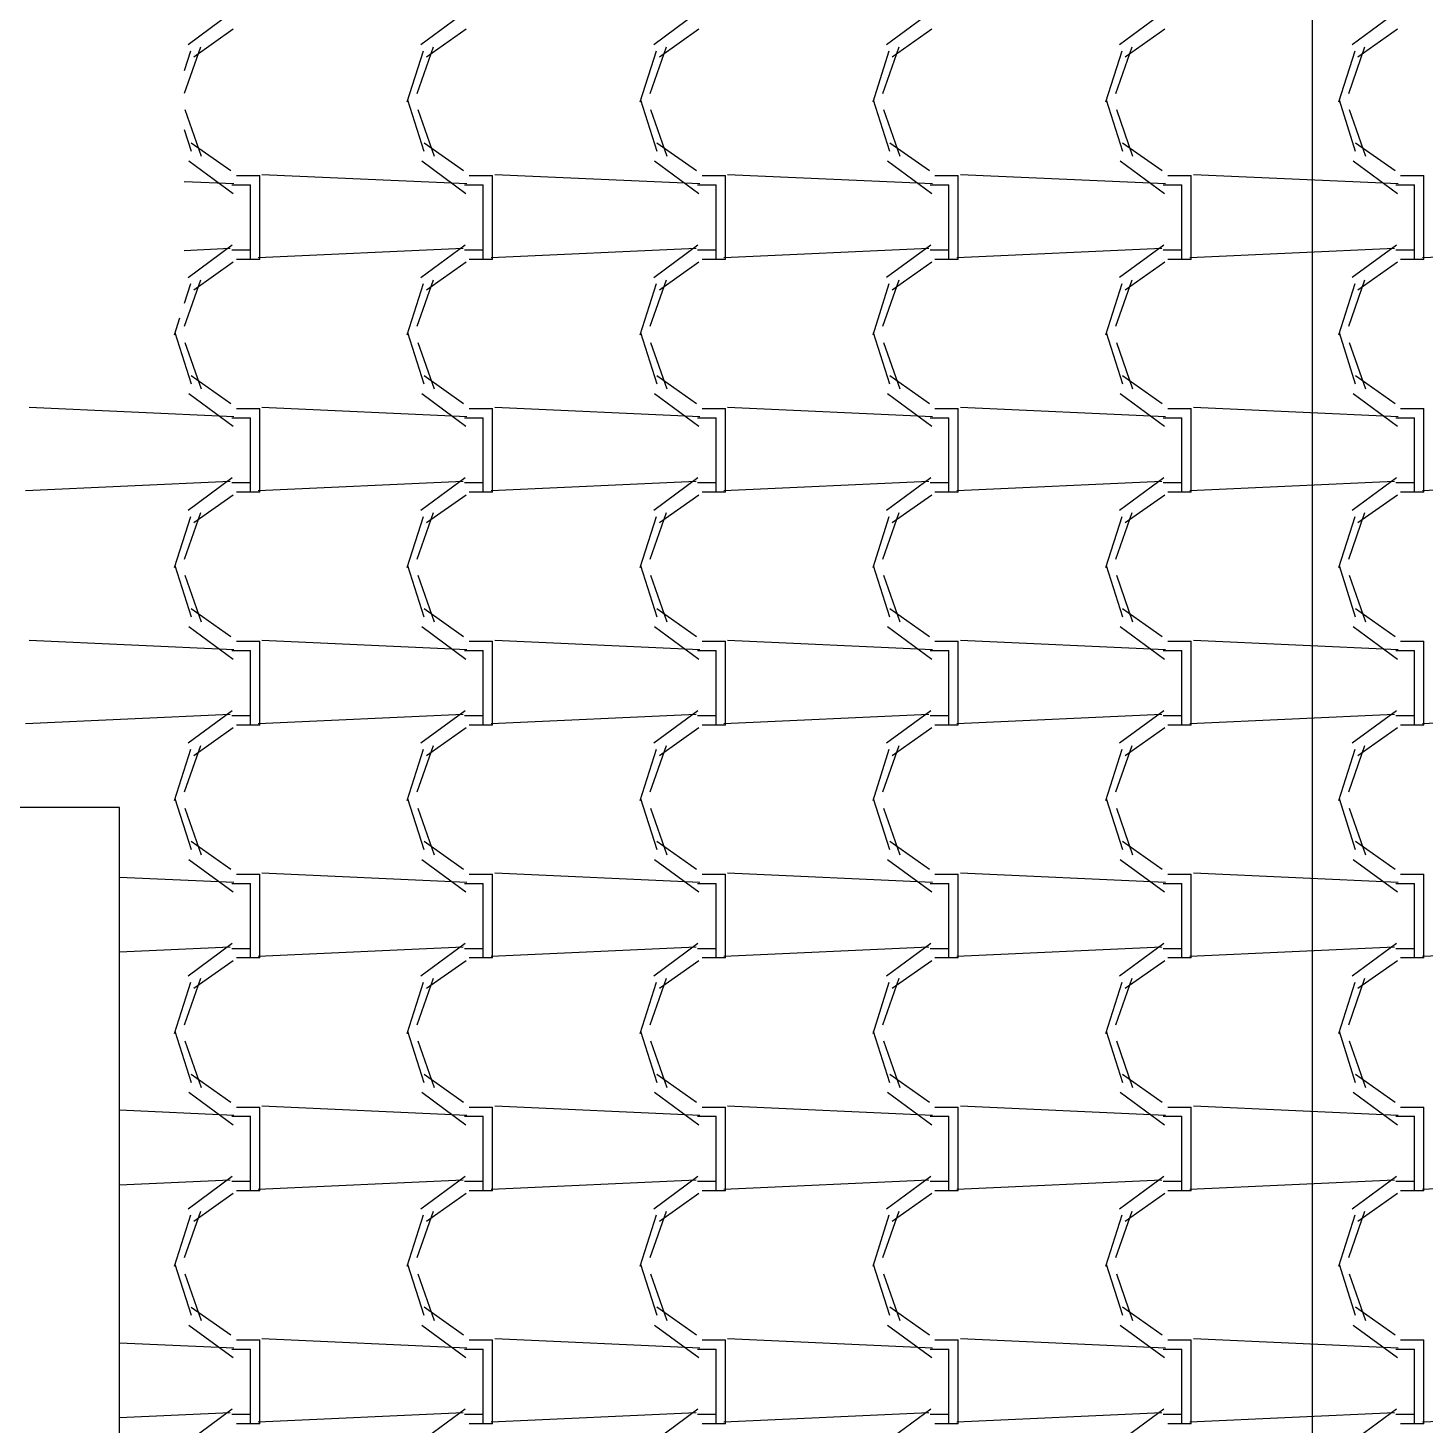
# Model space of a CAD drawing. Header units: millimetres. Extents: x -336 to -33, y -135 to 770.
# Drawn here: x -307.876 to -306.076, y 725.607 to 727.407 of the extents above; entities that cross this region are included whole.
import ezdxf

# ---------------------------------------------------------------- set-up
doc = ezdxf.new("R2010")
doc.units = ezdxf.units.MM
doc.header["$LTSCALE"] = 50
doc.header["$MEASUREMENT"] = 0
doc.layers.add('-HIDRO', color=8, linetype='CONTINUOUS')
doc.layers.add('AF', color=5, linetype='CONTINUOUS')

msp = doc.modelspace()

# ---------------------------------------------------------------- linework, layer by layer
at = {"layer": '-HIDRO', "linetype": 'Continuous'}
for p, q in [((-307.6127, 727.4274), (-307.6697, 727.3854)), ((-307.3127, 727.4274), (-307.3697, 727.3854)), ((-307.0127, 727.4274), (-307.0697, 727.3854)), ((-306.7127, 727.4274), (-306.7697, 727.3854)), ((-306.4127, 727.4275), (-306.4697, 727.3855)), ((-306.1127, 727.4275), (-306.1697, 727.3855)), ((-307.6114, 727.4054), (-307.6624, 727.3694)), ((-307.3114, 727.4054), (-307.3624, 727.3694)), ((-307.0114, 727.4054), (-307.0624, 727.3694)), ((-306.7114, 727.4054), (-306.7624, 727.3694)), ((-306.4114, 727.4054), (-306.4624, 727.3694)), ((-306.1114, 727.4054), (-306.1624, 727.3694)), ((-307.6538, 727.3824), (-307.6746, 727.3228)), ((-307.3538, 727.3824), (-307.3748, 727.3224)), ((-307.0538, 727.3824), (-307.0748, 727.3224)), ((-306.7538, 727.3824), (-306.7748, 727.3224)), ((-306.4538, 727.3824), (-306.4748, 727.3224)), ((-306.1538, 727.3824), (-306.1748, 727.3224)), ((-307.6666, 727.3774), (-307.6746, 727.352)), ((-307.3666, 727.3774), (-307.3876, 727.3114)), ((-307.0666, 727.3774), (-307.0876, 727.3114)), ((-306.7666, 727.3774), (-306.7876, 727.3114)), ((-306.4666, 727.3774), (-306.4876, 727.3114)), ((-306.1666, 727.3774), (-306.1876, 727.3114)), ((-307.3868, 727.3146), (-307.3658, 727.2486)), ((-307.0868, 727.3146), (-307.0658, 727.2486)), ((-306.7868, 727.3146), (-306.7658, 727.2486)), ((-306.4868, 727.3146), (-306.4658, 727.2486)), ((-306.1868, 727.3146), (-306.1658, 727.2486)), ((-307.6737, 727.302), (-307.6527, 727.242)), ((-307.3737, 727.302), (-307.3527, 727.242)), ((-307.0737, 727.302), (-307.0527, 727.242)), ((-306.7737, 727.302), (-306.7527, 727.242)), ((-306.4737, 727.302), (-306.4527, 727.242)), ((-306.1737, 727.302), (-306.1527, 727.242)), ((-307.6746, 727.2763), (-307.6658, 727.2486)), ((-307.6656, 727.2593), (-307.6146, 727.2233)), ((-307.3656, 727.2593), (-307.3146, 727.2233)), ((-307.0656, 727.2593), (-307.0146, 727.2233)), ((-306.7656, 727.2593), (-306.7146, 727.2233)), ((-306.4656, 727.2593), (-306.4146, 727.2233)), ((-306.1656, 727.2593), (-306.1146, 727.2233)), ((-307.6686, 727.236), (-307.6116, 727.194)), ((-307.3686, 727.236), (-307.3116, 727.194)), ((-307.0686, 727.236), (-307.0116, 727.194)), ((-306.7686, 727.236), (-306.7116, 727.194)), ((-306.4686, 727.236), (-306.4116, 727.194)), ((-306.1686, 727.236), (-306.1116, 727.194)), ((-307.6105, 727.2061), (-307.6746, 727.209)), ((-307.6134, 727.2049), (-307.5894, 727.2049)), ((-307.6074, 727.2169), (-307.5774, 727.2169)), ((-307.5894, 727.1209), (-307.5894, 727.2049)), ((-307.5774, 727.1209), (-307.5774, 727.2169)), ((-307.3105, 727.2061), (-307.5745, 727.2181)), ((-307.3134, 727.2049), (-307.2894, 727.2049)), ((-307.3074, 727.2169), (-307.2774, 727.2169)), ((-307.2894, 727.1209), (-307.2894, 727.2049)), ((-307.2774, 727.1209), (-307.2774, 727.2169)), ((-307.0105, 727.2061), (-307.2745, 727.2181)), ((-307.0134, 727.2049), (-306.9894, 727.2049)), ((-307.0074, 727.2169), (-306.9774, 727.2169)), ((-306.9894, 727.1209), (-306.9894, 727.2049)), ((-306.9774, 727.1209), (-306.9774, 727.2169)), ((-306.7105, 727.2061), (-306.9745, 727.2181)), ((-306.7134, 727.2049), (-306.6894, 727.2049)), ((-306.7074, 727.2169), (-306.6774, 727.2169)), ((-306.6894, 727.1209), (-306.6894, 727.2049)), ((-306.6774, 727.1209), (-306.6774, 727.2169)), ((-306.4105, 727.2061), (-306.6745, 727.2181)), ((-306.4134, 727.2049), (-306.3894, 727.2049)), ((-306.4074, 727.2169), (-306.3774, 727.2169)), ((-306.3894, 727.1209), (-306.3894, 727.2049)), ((-306.3774, 727.1209), (-306.3774, 727.2169)), ((-306.1105, 727.2061), (-306.3745, 727.2181)), ((-306.1134, 727.2049), (-306.0894, 727.2049)), ((-306.1074, 727.2169), (-306.0774, 727.2169)), ((-306.0894, 727.1209), (-306.0894, 727.2049)), ((-306.0774, 727.1209), (-306.0774, 727.2169)), ((-307.6152, 727.1228), (-307.6746, 727.1201)), ((-307.6127, 727.1274), (-307.6697, 727.0854)), ((-307.5894, 727.1209), (-307.6134, 727.1209)), ((-307.5894, 727.1089), (-307.5894, 727.1209)), ((-307.3152, 727.1228), (-307.5792, 727.1108)), ((-307.5774, 727.1089), (-307.5774, 727.1209)), ((-307.3127, 727.1274), (-307.3697, 727.0854)), ((-307.2894, 727.1209), (-307.3134, 727.1209)), ((-307.2894, 727.1089), (-307.2894, 727.1209)), ((-307.0152, 727.1228), (-307.2792, 727.1108)), ((-307.2774, 727.1089), (-307.2774, 727.1209)), ((-307.0127, 727.1274), (-307.0697, 727.0854)), ((-306.9894, 727.1209), (-307.0134, 727.1209)), ((-306.9894, 727.1089), (-306.9894, 727.1209)), ((-306.7152, 727.1228), (-306.9792, 727.1108)), ((-306.9774, 727.1089), (-306.9774, 727.1209)), ((-306.7127, 727.1275), (-306.7697, 727.0855)), ((-306.6894, 727.1209), (-306.7134, 727.1209)), ((-306.6894, 727.1089), (-306.6894, 727.1209)), ((-306.4152, 727.1228), (-306.6792, 727.1108)), ((-306.6774, 727.1089), (-306.6774, 727.1209)), ((-306.4127, 727.1275), (-306.4697, 727.0855)), ((-306.3894, 727.1209), (-306.4134, 727.1209)), ((-306.3894, 727.1089), (-306.3894, 727.1209)), ((-306.1152, 727.1228), (-306.3792, 727.1108)), ((-306.3774, 727.1089), (-306.3774, 727.1209)), ((-306.1127, 727.1275), (-306.1697, 727.0855)), ((-306.0894, 727.1209), (-306.1134, 727.1209)), ((-306.0894, 727.1089), (-306.0894, 727.1209)), ((-305.8152, 727.1228), (-306.0792, 727.1108)), ((-306.0774, 727.1089), (-306.0774, 727.1209)), ((-307.6114, 727.1054), (-307.6624, 727.0694)), ((-307.5774, 727.1089), (-307.6074, 727.1089)), ((-307.3114, 727.1054), (-307.3624, 727.0694)), ((-307.2774, 727.1089), (-307.3074, 727.1089)), ((-307.0114, 727.1054), (-307.0624, 727.0694)), ((-306.9774, 727.1089), (-307.0074, 727.1089)), ((-306.7114, 727.1054), (-306.7624, 727.0694)), ((-306.6774, 727.1089), (-306.7074, 727.1089)), ((-306.4114, 727.1054), (-306.4624, 727.0694)), ((-306.3774, 727.1089), (-306.4074, 727.1089)), ((-306.1114, 727.1054), (-306.1624, 727.0694)), ((-306.0774, 727.1089), (-306.1074, 727.1089)), ((-307.6538, 727.0824), (-307.6748, 727.0224)), ((-307.6666, 727.0774), (-307.6746, 727.052)), ((-307.3666, 727.0774), (-307.3876, 727.0114)), ((-307.3538, 727.0824), (-307.3748, 727.0224)), ((-307.0666, 727.0774), (-307.0876, 727.0114)), ((-307.0538, 727.0824), (-307.0748, 727.0224)), ((-306.7666, 727.0774), (-306.7876, 727.0114)), ((-306.7538, 727.0824), (-306.7748, 727.0224)), ((-306.4666, 727.0774), (-306.4876, 727.0114)), ((-306.4538, 727.0824), (-306.4748, 727.0224)), ((-306.1666, 727.0774), (-306.1876, 727.0114)), ((-306.1538, 727.0824), (-306.1748, 727.0224)), ((-307.6807, 727.0331), (-307.6876, 727.0114)), ((-307.6868, 727.0146), (-307.6658, 726.9486)), ((-307.3868, 727.0146), (-307.3658, 726.9486)), ((-307.0868, 727.0146), (-307.0658, 726.9486)), ((-306.7868, 727.0146), (-306.7658, 726.9486)), ((-306.4868, 727.0146), (-306.4658, 726.9486)), ((-306.1868, 727.0146), (-306.1658, 726.9486)), ((-307.6737, 727.002), (-307.6527, 726.942)), ((-307.3737, 727.002), (-307.3527, 726.942)), ((-307.0737, 727.002), (-307.0527, 726.942)), ((-306.7737, 727.002), (-306.7527, 726.942)), ((-306.4737, 727.002), (-306.4527, 726.942)), ((-306.1737, 727.002), (-306.1527, 726.942)), ((-307.6656, 726.9593), (-307.6146, 726.9233)), ((-307.3656, 726.9593), (-307.3146, 726.9233)), ((-307.0656, 726.9593), (-307.0146, 726.9233)), ((-306.7656, 726.9593), (-306.7146, 726.9233)), ((-306.4656, 726.9593), (-306.4146, 726.9233)), ((-306.1656, 726.9593), (-306.1146, 726.9233)), ((-307.6686, 726.936), (-307.6116, 726.894)), ((-307.3686, 726.936), (-307.3116, 726.894)), ((-307.0686, 726.936), (-307.0116, 726.894)), ((-306.7686, 726.936), (-306.7116, 726.894)), ((-306.4686, 726.936), (-306.4116, 726.894)), ((-306.1686, 726.936), (-306.1116, 726.894)), ((-307.6105, 726.9061), (-307.8745, 726.9181)), ((-307.6074, 726.9169), (-307.5774, 726.9169)), ((-307.5774, 726.8209), (-307.5774, 726.9169)), ((-307.3105, 726.9061), (-307.5745, 726.9181)), ((-307.3074, 726.9169), (-307.2774, 726.9169)), ((-307.2774, 726.8209), (-307.2774, 726.9169)), ((-307.0105, 726.9061), (-307.2745, 726.9181)), ((-307.0074, 726.9169), (-306.9774, 726.9169)), ((-306.9774, 726.8209), (-306.9774, 726.9169)), ((-306.7105, 726.9061), (-306.9745, 726.9181)), ((-306.7074, 726.9169), (-306.6774, 726.9169)), ((-306.6774, 726.8209), (-306.6774, 726.9169)), ((-306.4105, 726.9061), (-306.6745, 726.9181)), ((-306.4074, 726.9169), (-306.3774, 726.9169)), ((-306.3774, 726.8209), (-306.3774, 726.9169)), ((-306.1105, 726.9061), (-306.3745, 726.9181)), ((-306.1074, 726.9169), (-306.0774, 726.9169)), ((-306.0774, 726.8209), (-306.0774, 726.9169)), ((-307.6134, 726.9049), (-307.5894, 726.9049)), ((-307.5894, 726.8209), (-307.5894, 726.9049)), ((-307.3134, 726.9049), (-307.2894, 726.9049)), ((-307.2894, 726.8209), (-307.2894, 726.9049)), ((-307.0134, 726.9049), (-306.9894, 726.9049)), ((-306.9894, 726.8209), (-306.9894, 726.9049)), ((-306.7134, 726.9049), (-306.6894, 726.9049)), ((-306.6894, 726.8209), (-306.6894, 726.9049)), ((-306.4134, 726.9049), (-306.3894, 726.9049)), ((-306.3894, 726.8209), (-306.3894, 726.9049)), ((-306.1134, 726.9049), (-306.0894, 726.9049)), ((-306.0894, 726.8209), (-306.0894, 726.9049)), ((-307.6127, 726.8274), (-307.6697, 726.7854)), ((-307.3127, 726.8274), (-307.3697, 726.7854)), ((-307.0127, 726.8275), (-307.0697, 726.7855)), ((-306.7127, 726.8275), (-306.7697, 726.7855)), ((-306.4127, 726.8275), (-306.4697, 726.7855)), ((-306.1127, 726.8275), (-306.1697, 726.7855)), ((-307.6152, 726.8228), (-307.8792, 726.8108)), ((-307.5894, 726.8209), (-307.6134, 726.8209)), ((-307.5774, 726.8089), (-307.6074, 726.8089)), ((-307.5894, 726.8089), (-307.5894, 726.8209)), ((-307.3152, 726.8228), (-307.5792, 726.8108)), ((-307.5774, 726.8089), (-307.5774, 726.8209)), ((-307.2894, 726.8209), (-307.3134, 726.8209)), ((-307.2774, 726.8089), (-307.3074, 726.8089)), ((-307.2894, 726.8089), (-307.2894, 726.8209)), ((-307.0152, 726.8228), (-307.2792, 726.8108)), ((-307.2774, 726.8089), (-307.2774, 726.8209)), ((-306.9894, 726.8209), (-307.0134, 726.8209)), ((-306.9774, 726.8089), (-307.0074, 726.8089)), ((-306.9894, 726.8089), (-306.9894, 726.8209)), ((-306.7152, 726.8228), (-306.9792, 726.8108)), ((-306.9774, 726.8089), (-306.9774, 726.8209)), ((-306.6894, 726.8209), (-306.7134, 726.8209)), ((-306.6774, 726.8089), (-306.7074, 726.8089)), ((-306.6894, 726.8089), (-306.6894, 726.8209)), ((-306.4152, 726.8228), (-306.6792, 726.8108)), ((-306.6774, 726.8089), (-306.6774, 726.8209)), ((-306.3894, 726.8209), (-306.4134, 726.8209)), ((-306.3774, 726.8089), (-306.4074, 726.8089)), ((-306.3894, 726.8089), (-306.3894, 726.8209)), ((-306.1152, 726.8228), (-306.3792, 726.8108)), ((-306.3774, 726.8089), (-306.3774, 726.8209)), ((-306.0894, 726.8209), (-306.1134, 726.8209)), ((-306.0774, 726.8089), (-306.1074, 726.8089)), ((-306.0894, 726.8089), (-306.0894, 726.8209)), ((-305.8152, 726.8228), (-306.0792, 726.8108)), ((-306.0774, 726.8089), (-306.0774, 726.8209)), ((-307.6114, 726.8054), (-307.6624, 726.7694)), ((-307.3114, 726.8054), (-307.3624, 726.7694)), ((-307.0114, 726.8054), (-307.0624, 726.7694)), ((-306.7114, 726.8054), (-306.7624, 726.7694)), ((-306.4114, 726.8054), (-306.4624, 726.7694)), ((-306.1114, 726.8054), (-306.1624, 726.7694)), ((-307.6666, 726.7774), (-307.6876, 726.7114)), ((-307.6538, 726.7824), (-307.6748, 726.7224)), ((-307.3666, 726.7774), (-307.3876, 726.7114)), ((-307.3538, 726.7824), (-307.3748, 726.7224)), ((-307.0666, 726.7774), (-307.0876, 726.7114)), ((-307.0538, 726.7824), (-307.0748, 726.7224)), ((-306.7666, 726.7774), (-306.7876, 726.7114)), ((-306.7538, 726.7824), (-306.7748, 726.7224)), ((-306.4666, 726.7774), (-306.4876, 726.7114)), ((-306.4538, 726.7824), (-306.4748, 726.7224)), ((-306.1666, 726.7774), (-306.1876, 726.7114)), ((-306.1538, 726.7824), (-306.1748, 726.7224)), ((-307.6868, 726.7146), (-307.6658, 726.6486)), ((-307.6737, 726.702), (-307.6527, 726.642)), ((-307.3868, 726.7146), (-307.3658, 726.6486)), ((-307.3737, 726.702), (-307.3527, 726.642)), ((-307.0868, 726.7146), (-307.0658, 726.6486)), ((-307.0737, 726.702), (-307.0527, 726.642)), ((-306.7868, 726.7146), (-306.7658, 726.6486)), ((-306.7737, 726.702), (-306.7527, 726.642)), ((-306.4868, 726.7146), (-306.4658, 726.6486)), ((-306.4737, 726.702), (-306.4527, 726.642)), ((-306.1868, 726.7146), (-306.1658, 726.6486)), ((-306.1737, 726.702), (-306.1527, 726.642)), ((-307.6656, 726.6593), (-307.6146, 726.6233)), ((-307.3656, 726.6593), (-307.3146, 726.6233)), ((-307.0656, 726.6593), (-307.0146, 726.6233)), ((-306.7656, 726.6593), (-306.7146, 726.6233)), ((-306.4656, 726.6593), (-306.4146, 726.6233)), ((-306.1656, 726.6593), (-306.1146, 726.6233)), ((-307.6686, 726.636), (-307.6116, 726.594)), ((-307.3686, 726.636), (-307.3116, 726.594)), ((-307.0686, 726.636), (-307.0116, 726.594)), ((-306.7686, 726.636), (-306.7116, 726.594)), ((-306.4686, 726.636), (-306.4116, 726.594)), ((-306.1686, 726.636), (-306.1116, 726.594)), ((-307.6105, 726.6061), (-307.8745, 726.6181)), ((-307.6074, 726.6169), (-307.5774, 726.6169)), ((-307.5774, 726.5209), (-307.5774, 726.6169)), ((-307.3105, 726.6061), (-307.5745, 726.6181)), ((-307.3074, 726.6169), (-307.2774, 726.6169)), ((-307.2774, 726.5209), (-307.2774, 726.6169)), ((-307.0105, 726.6061), (-307.2745, 726.6181)), ((-307.0074, 726.6169), (-306.9774, 726.6169)), ((-306.9774, 726.5209), (-306.9774, 726.6169)), ((-306.7105, 726.6061), (-306.9745, 726.6181)), ((-306.7074, 726.6169), (-306.6774, 726.6169)), ((-306.6774, 726.5209), (-306.6774, 726.6169)), ((-306.4105, 726.6061), (-306.6745, 726.6181)), ((-306.4074, 726.6169), (-306.3774, 726.6169)), ((-306.3774, 726.5209), (-306.3774, 726.6169)), ((-306.1105, 726.6061), (-306.3745, 726.6181)), ((-306.1074, 726.6169), (-306.0774, 726.6169)), ((-306.0774, 726.5209), (-306.0774, 726.6169)), ((-307.6134, 726.6049), (-307.5894, 726.6049)), ((-307.5894, 726.5209), (-307.5894, 726.6049)), ((-307.3134, 726.6049), (-307.2894, 726.6049)), ((-307.2894, 726.5209), (-307.2894, 726.6049)), ((-307.0134, 726.6049), (-306.9894, 726.6049)), ((-306.9894, 726.5209), (-306.9894, 726.6049)), ((-306.7134, 726.6049), (-306.6894, 726.6049)), ((-306.6894, 726.5209), (-306.6894, 726.6049)), ((-306.4134, 726.6049), (-306.3894, 726.6049)), ((-306.3894, 726.5209), (-306.3894, 726.6049)), ((-306.1134, 726.6049), (-306.0894, 726.6049)), ((-306.0894, 726.5209), (-306.0894, 726.6049)), ((-307.6152, 726.5228), (-307.8792, 726.5108)), ((-307.6127, 726.5275), (-307.6697, 726.4855)), ((-307.5894, 726.5209), (-307.6134, 726.5209)), ((-307.5894, 726.5089), (-307.5894, 726.5209)), ((-307.3152, 726.5228), (-307.5792, 726.5108)), ((-307.5774, 726.5089), (-307.5774, 726.5209)), ((-307.3127, 726.5275), (-307.3697, 726.4855)), ((-307.2894, 726.5209), (-307.3134, 726.5209)), ((-307.2894, 726.5089), (-307.2894, 726.5209)), ((-307.0152, 726.5228), (-307.2792, 726.5108)), ((-307.2774, 726.5089), (-307.2774, 726.5209)), ((-307.0127, 726.5275), (-307.0697, 726.4855)), ((-306.9894, 726.5209), (-307.0134, 726.5209)), ((-306.9894, 726.5089), (-306.9894, 726.5209)), ((-306.7152, 726.5228), (-306.9792, 726.5108)), ((-306.9774, 726.5089), (-306.9774, 726.5209)), ((-306.7127, 726.5275), (-306.7697, 726.4855)), ((-306.6894, 726.5209), (-306.7134, 726.5209)), ((-306.6894, 726.5089), (-306.6894, 726.5209)), ((-306.4152, 726.5228), (-306.6792, 726.5108)), ((-306.6774, 726.5089), (-306.6774, 726.5209)), ((-306.4127, 726.5275), (-306.4697, 726.4855)), ((-306.3894, 726.5209), (-306.4134, 726.5209)), ((-306.3894, 726.5089), (-306.3894, 726.5209)), ((-306.1152, 726.5228), (-306.3792, 726.5108)), ((-306.3774, 726.5089), (-306.3774, 726.5209)), ((-306.1127, 726.5275), (-306.1697, 726.4855)), ((-306.0894, 726.5209), (-306.1134, 726.5209)), ((-306.0894, 726.5089), (-306.0894, 726.5209)), ((-305.8152, 726.5228), (-306.0792, 726.5108)), ((-306.0774, 726.5089), (-306.0774, 726.5209)), ((-307.6114, 726.5054), (-307.6624, 726.4694)), ((-307.5774, 726.5089), (-307.6074, 726.5089)), ((-307.3114, 726.5054), (-307.3624, 726.4694)), ((-307.2774, 726.5089), (-307.3074, 726.5089)), ((-307.0114, 726.5054), (-307.0624, 726.4694)), ((-306.9774, 726.5089), (-307.0074, 726.5089)), ((-306.7114, 726.5054), (-306.7624, 726.4694)), ((-306.6774, 726.5089), (-306.7074, 726.5089)), ((-306.4114, 726.5054), (-306.4624, 726.4694)), ((-306.3774, 726.5089), (-306.4074, 726.5089)), ((-306.1114, 726.5054), (-306.1624, 726.4694)), ((-306.0774, 726.5089), (-306.1074, 726.5089)), ((-307.6538, 726.4824), (-307.6748, 726.4224)), ((-307.3538, 726.4824), (-307.3748, 726.4224)), ((-307.0538, 726.4824), (-307.0748, 726.4224)), ((-306.7538, 726.4824), (-306.7748, 726.4224)), ((-306.4538, 726.4824), (-306.4748, 726.4224)), ((-306.1538, 726.4824), (-306.1748, 726.4224)), ((-307.6666, 726.4774), (-307.6876, 726.4114)), ((-307.3666, 726.4774), (-307.3876, 726.4114)), ((-307.0666, 726.4774), (-307.0876, 726.4114)), ((-306.7666, 726.4774), (-306.7876, 726.4114)), ((-306.4666, 726.4774), (-306.4876, 726.4114)), ((-306.1666, 726.4774), (-306.1876, 726.4114)), ((-307.6868, 726.4146), (-307.6658, 726.3486)), ((-307.3868, 726.4146), (-307.3658, 726.3486)), ((-307.0868, 726.4146), (-307.0658, 726.3486)), ((-306.7868, 726.4146), (-306.7658, 726.3486)), ((-306.4868, 726.4146), (-306.4658, 726.3486)), ((-306.1868, 726.4146), (-306.1658, 726.3486)), ((-307.758, 726.4028), (-310.458, 726.4028)), ((-307.758, 724.1028), (-307.758, 726.4028)), ((-307.6737, 726.402), (-307.6527, 726.342)), ((-307.3737, 726.402), (-307.3527, 726.342)), ((-307.0737, 726.402), (-307.0527, 726.342)), ((-306.7737, 726.402), (-306.7527, 726.342)), ((-306.4737, 726.402), (-306.4527, 726.342)), ((-306.1737, 726.402), (-306.1527, 726.342)), ((-307.6656, 726.3593), (-307.6146, 726.3233)), ((-307.3656, 726.3593), (-307.3146, 726.3233)), ((-307.0656, 726.3593), (-307.0146, 726.3233)), ((-306.7656, 726.3593), (-306.7146, 726.3233)), ((-306.4656, 726.3593), (-306.4146, 726.3233)), ((-306.1656, 726.3593), (-306.1146, 726.3233)), ((-307.6686, 726.336), (-307.6116, 726.294)), ((-307.3686, 726.336), (-307.3116, 726.294)), ((-307.0686, 726.336), (-307.0116, 726.294)), ((-306.7686, 726.336), (-306.7116, 726.294)), ((-306.4686, 726.336), (-306.4116, 726.294)), ((-306.1686, 726.336), (-306.1116, 726.294)), ((-307.6105, 726.3061), (-307.758, 726.3128)), ((-307.6134, 726.3049), (-307.5894, 726.3049)), ((-307.6074, 726.3169), (-307.5774, 726.3169)), ((-307.5894, 726.2209), (-307.5894, 726.3049)), ((-307.5774, 726.2209), (-307.5774, 726.3169)), ((-307.3105, 726.3061), (-307.5745, 726.3181)), ((-307.3134, 726.3049), (-307.2894, 726.3049)), ((-307.3074, 726.3169), (-307.2774, 726.3169)), ((-307.2894, 726.2209), (-307.2894, 726.3049)), ((-307.2774, 726.2209), (-307.2774, 726.3169)), ((-307.0105, 726.3061), (-307.2745, 726.3181)), ((-307.0134, 726.3049), (-306.9894, 726.3049)), ((-307.0074, 726.3169), (-306.9774, 726.3169)), ((-306.9894, 726.2209), (-306.9894, 726.3049)), ((-306.9774, 726.2209), (-306.9774, 726.3169)), ((-306.7105, 726.3061), (-306.9745, 726.3181)), ((-306.7134, 726.3049), (-306.6894, 726.3049)), ((-306.7074, 726.3169), (-306.6774, 726.3169)), ((-306.6894, 726.2209), (-306.6894, 726.3049)), ((-306.6774, 726.2209), (-306.6774, 726.3169)), ((-306.4105, 726.3061), (-306.6745, 726.3181)), ((-306.4134, 726.3049), (-306.3894, 726.3049)), ((-306.4074, 726.3169), (-306.3774, 726.3169)), ((-306.3894, 726.2209), (-306.3894, 726.3049)), ((-306.3774, 726.2209), (-306.3774, 726.3169)), ((-306.1105, 726.3061), (-306.3745, 726.3181)), ((-306.1134, 726.3049), (-306.0894, 726.3049)), ((-306.1074, 726.3169), (-306.0774, 726.3169)), ((-306.0894, 726.2209), (-306.0894, 726.3049)), ((-306.0774, 726.2209), (-306.0774, 726.3169)), ((-307.6152, 726.2228), (-307.758, 726.2163)), ((-307.6127, 726.2275), (-307.6697, 726.1855)), ((-307.5894, 726.2209), (-307.6134, 726.2209)), ((-307.5894, 726.2089), (-307.5894, 726.2209)), ((-307.3152, 726.2228), (-307.5792, 726.2108)), ((-307.5774, 726.2089), (-307.5774, 726.2209)), ((-307.3127, 726.2275), (-307.3697, 726.1855)), ((-307.2894, 726.2209), (-307.3134, 726.2209)), ((-307.2894, 726.2089), (-307.2894, 726.2209)), ((-307.0152, 726.2228), (-307.2792, 726.2108)), ((-307.2774, 726.2089), (-307.2774, 726.2209)), ((-307.0127, 726.2275), (-307.0697, 726.1855)), ((-306.9894, 726.2209), (-307.0134, 726.2209)), ((-306.9894, 726.2089), (-306.9894, 726.2209)), ((-306.7152, 726.2228), (-306.9792, 726.2108)), ((-306.9774, 726.2089), (-306.9774, 726.2209)), ((-306.7127, 726.2275), (-306.7697, 726.1855)), ((-306.6894, 726.2209), (-306.7134, 726.2209)), ((-306.6894, 726.2089), (-306.6894, 726.2209)), ((-306.4152, 726.2228), (-306.6792, 726.2108)), ((-306.6774, 726.2089), (-306.6774, 726.2209)), ((-306.4127, 726.2275), (-306.4697, 726.1855)), ((-306.3894, 726.2209), (-306.4134, 726.2209)), ((-306.3894, 726.2089), (-306.3894, 726.2209)), ((-306.1152, 726.2228), (-306.3792, 726.2108)), ((-306.3774, 726.2089), (-306.3774, 726.2209)), ((-306.1127, 726.2275), (-306.1697, 726.1855)), ((-306.0894, 726.2209), (-306.1134, 726.2209)), ((-306.0894, 726.2089), (-306.0894, 726.2209)), ((-305.8152, 726.2228), (-306.0792, 726.2108)), ((-306.0774, 726.2089), (-306.0774, 726.2209)), ((-307.6114, 726.2054), (-307.6624, 726.1694)), ((-307.5774, 726.2089), (-307.6074, 726.2089)), ((-307.3114, 726.2054), (-307.3624, 726.1694)), ((-307.2774, 726.2089), (-307.3074, 726.2089)), ((-307.0114, 726.2054), (-307.0624, 726.1694)), ((-306.9774, 726.2089), (-307.0074, 726.2089)), ((-306.7114, 726.2054), (-306.7624, 726.1694)), ((-306.6774, 726.2089), (-306.7074, 726.2089)), ((-306.4114, 726.2054), (-306.4624, 726.1694)), ((-306.3774, 726.2089), (-306.4074, 726.2089)), ((-306.1114, 726.2054), (-306.1624, 726.1694)), ((-306.0774, 726.2089), (-306.1074, 726.2089)), ((-307.6666, 726.1774), (-307.6876, 726.1114)), ((-307.6538, 726.1824), (-307.6748, 726.1224)), ((-307.3666, 726.1774), (-307.3876, 726.1114)), ((-307.3538, 726.1824), (-307.3748, 726.1224)), ((-307.0666, 726.1774), (-307.0876, 726.1114)), ((-307.0538, 726.1824), (-307.0748, 726.1224)), ((-306.7666, 726.1774), (-306.7876, 726.1114)), ((-306.7538, 726.1824), (-306.7748, 726.1224)), ((-306.4666, 726.1774), (-306.4876, 726.1114)), ((-306.4538, 726.1824), (-306.4748, 726.1224)), ((-306.1666, 726.1774), (-306.1876, 726.1114)), ((-306.1538, 726.1824), (-306.1748, 726.1224)), ((-307.6868, 726.1146), (-307.6658, 726.0486)), ((-307.3868, 726.1146), (-307.3658, 726.0486)), ((-307.0868, 726.1146), (-307.0658, 726.0486)), ((-306.7868, 726.1146), (-306.7658, 726.0486)), ((-306.4868, 726.1146), (-306.4658, 726.0486)), ((-306.1868, 726.1146), (-306.1658, 726.0486)), ((-307.6737, 726.102), (-307.6527, 726.042)), ((-307.3737, 726.102), (-307.3527, 726.042)), ((-307.0737, 726.102), (-307.0527, 726.042)), ((-306.7737, 726.102), (-306.7527, 726.042)), ((-306.4737, 726.102), (-306.4527, 726.042)), ((-306.1737, 726.102), (-306.1527, 726.042)), ((-307.6656, 726.0593), (-307.6146, 726.0233)), ((-307.3656, 726.0593), (-307.3146, 726.0233)), ((-307.0656, 726.0593), (-307.0146, 726.0233)), ((-306.7656, 726.0593), (-306.7146, 726.0233)), ((-306.4656, 726.0593), (-306.4146, 726.0233)), ((-306.1656, 726.0593), (-306.1146, 726.0233)), ((-307.6686, 726.036), (-307.6116, 725.994)), ((-307.3686, 726.036), (-307.3116, 725.994)), ((-307.0686, 726.036), (-307.0116, 725.994)), ((-306.7686, 726.036), (-306.7116, 725.994)), ((-306.4686, 726.036), (-306.4116, 725.994)), ((-306.1686, 726.036), (-306.1116, 725.994)), ((-307.6074, 726.0169), (-307.5774, 726.0169)), ((-307.5774, 725.9209), (-307.5774, 726.0169)), ((-307.3105, 726.0061), (-307.5745, 726.0181)), ((-307.3074, 726.0169), (-307.2774, 726.0169)), ((-307.2774, 725.9209), (-307.2774, 726.0169)), ((-307.0105, 726.0061), (-307.2745, 726.0181)), ((-307.0074, 726.0169), (-306.9774, 726.0169)), ((-306.9774, 725.9209), (-306.9774, 726.0169)), ((-306.7105, 726.0061), (-306.9745, 726.0181)), ((-306.7074, 726.0169), (-306.6774, 726.0169)), ((-306.6774, 725.9209), (-306.6774, 726.0169)), ((-306.4105, 726.0061), (-306.6745, 726.0181)), ((-306.4074, 726.0169), (-306.3774, 726.0169)), ((-306.3774, 725.9209), (-306.3774, 726.0169)), ((-306.1105, 726.0061), (-306.3745, 726.0181)), ((-306.1074, 726.0169), (-306.0774, 726.0169)), ((-306.0774, 725.9209), (-306.0774, 726.0169)), ((-307.6105, 726.0061), (-307.758, 726.0128)), ((-307.6134, 726.0049), (-307.5894, 726.0049)), ((-307.5894, 725.9209), (-307.5894, 726.0049)), ((-307.3134, 726.0049), (-307.2894, 726.0049)), ((-307.2894, 725.9209), (-307.2894, 726.0049)), ((-307.0134, 726.0049), (-306.9894, 726.0049)), ((-306.9894, 725.9209), (-306.9894, 726.0049)), ((-306.7134, 726.0049), (-306.6894, 726.0049)), ((-306.6894, 725.9209), (-306.6894, 726.0049)), ((-306.4134, 726.0049), (-306.3894, 726.0049)), ((-306.3894, 725.9209), (-306.3894, 726.0049)), ((-306.1134, 726.0049), (-306.0894, 726.0049)), ((-306.0894, 725.9209), (-306.0894, 726.0049)), ((-307.6127, 725.9275), (-307.6697, 725.8855)), ((-307.3127, 725.9275), (-307.3697, 725.8855)), ((-307.0127, 725.9275), (-307.0697, 725.8855)), ((-306.7127, 725.9275), (-306.7697, 725.8855)), ((-306.4127, 725.9275), (-306.4697, 725.8855)), ((-306.1127, 725.9275), (-306.1697, 725.8855)), ((-307.6152, 725.9228), (-307.758, 725.9163)), ((-307.5894, 725.9209), (-307.6134, 725.9209)), ((-307.5774, 725.9089), (-307.6074, 725.9089)), ((-307.5894, 725.9089), (-307.5894, 725.9209)), ((-307.3152, 725.9228), (-307.5792, 725.9108)), ((-307.5774, 725.9089), (-307.5774, 725.9209)), ((-307.2894, 725.9209), (-307.3134, 725.9209)), ((-307.2774, 725.9089), (-307.3074, 725.9089)), ((-307.2894, 725.9089), (-307.2894, 725.9209)), ((-307.0152, 725.9228), (-307.2792, 725.9108)), ((-307.2774, 725.9089), (-307.2774, 725.9209)), ((-306.9894, 725.9209), (-307.0134, 725.9209)), ((-306.9774, 725.9089), (-307.0074, 725.9089)), ((-306.9894, 725.9089), (-306.9894, 725.9209)), ((-306.7152, 725.9228), (-306.9792, 725.9108)), ((-306.9774, 725.9089), (-306.9774, 725.9209)), ((-306.6894, 725.9209), (-306.7134, 725.9209)), ((-306.6774, 725.9089), (-306.7074, 725.9089)), ((-306.6894, 725.9089), (-306.6894, 725.9209)), ((-306.4152, 725.9228), (-306.6792, 725.9108)), ((-306.6774, 725.9089), (-306.6774, 725.9209)), ((-306.3894, 725.9209), (-306.4134, 725.9209)), ((-306.3774, 725.9089), (-306.4074, 725.9089)), ((-306.3894, 725.9089), (-306.3894, 725.9209)), ((-306.1152, 725.9228), (-306.3792, 725.9108)), ((-306.3774, 725.9089), (-306.3774, 725.9209)), ((-306.0894, 725.9209), (-306.1134, 725.9209)), ((-306.0774, 725.9089), (-306.1074, 725.9089)), ((-306.0894, 725.9089), (-306.0894, 725.9209)), ((-305.8152, 725.9228), (-306.0792, 725.9108)), ((-306.0774, 725.9089), (-306.0774, 725.9209)), ((-307.6114, 725.9054), (-307.6624, 725.8694)), ((-307.3114, 725.9054), (-307.3624, 725.8694)), ((-307.0114, 725.9054), (-307.0624, 725.8694)), ((-306.7114, 725.9054), (-306.7624, 725.8694)), ((-306.4114, 725.9054), (-306.4624, 725.8694)), ((-306.1114, 725.9054), (-306.1624, 725.8694)), ((-307.6666, 725.8774), (-307.6876, 725.8114)), ((-307.6538, 725.8824), (-307.6748, 725.8224)), ((-307.3666, 725.8774), (-307.3876, 725.8114)), ((-307.3538, 725.8824), (-307.3748, 725.8224)), ((-307.0666, 725.8774), (-307.0876, 725.8114)), ((-307.0538, 725.8824), (-307.0748, 725.8224)), ((-306.7666, 725.8774), (-306.7876, 725.8114)), ((-306.7538, 725.8824), (-306.7748, 725.8224)), ((-306.4666, 725.8774), (-306.4876, 725.8114)), ((-306.4538, 725.8824), (-306.4748, 725.8224)), ((-306.1666, 725.8774), (-306.1876, 725.8114)), ((-306.1538, 725.8824), (-306.1748, 725.8224)), ((-307.6868, 725.8146), (-307.6658, 725.7486)), ((-307.6737, 725.802), (-307.6527, 725.742)), ((-307.3868, 725.8146), (-307.3658, 725.7486)), ((-307.3737, 725.802), (-307.3527, 725.742)), ((-307.0868, 725.8146), (-307.0658, 725.7486)), ((-307.0737, 725.802), (-307.0527, 725.742)), ((-306.7868, 725.8146), (-306.7658, 725.7486)), ((-306.7737, 725.802), (-306.7527, 725.742)), ((-306.4868, 725.8146), (-306.4658, 725.7486)), ((-306.4737, 725.802), (-306.4527, 725.742)), ((-306.1868, 725.8146), (-306.1658, 725.7486)), ((-306.1737, 725.802), (-306.1527, 725.742)), ((-307.6656, 725.7592), (-307.6146, 725.7232)), ((-307.3656, 725.7593), (-307.3146, 725.7233)), ((-307.0656, 725.7593), (-307.0146, 725.7233)), ((-306.7656, 725.7593), (-306.7146, 725.7233)), ((-306.4656, 725.7593), (-306.4146, 725.7233)), ((-306.1656, 725.7593), (-306.1146, 725.7233)), ((-307.6686, 725.736), (-307.6116, 725.694)), ((-307.3686, 725.736), (-307.3116, 725.694)), ((-307.0686, 725.736), (-307.0116, 725.694)), ((-306.7686, 725.736), (-306.7116, 725.694)), ((-306.4686, 725.736), (-306.4116, 725.694)), ((-306.1686, 725.736), (-306.1116, 725.694)), ((-307.6105, 725.7061), (-307.758, 725.7128)), ((-307.6074, 725.7169), (-307.5774, 725.7169)), ((-307.5774, 725.6209), (-307.5774, 725.7169)), ((-307.3105, 725.7061), (-307.5745, 725.7181)), ((-307.3074, 725.7169), (-307.2774, 725.7169)), ((-307.2774, 725.6209), (-307.2774, 725.7169)), ((-307.0105, 725.7061), (-307.2745, 725.7181)), ((-307.0074, 725.7169), (-306.9774, 725.7169)), ((-306.9774, 725.6209), (-306.9774, 725.7169)), ((-306.7105, 725.7061), (-306.9745, 725.7181)), ((-306.7074, 725.7169), (-306.6774, 725.7169)), ((-306.6774, 725.6209), (-306.6774, 725.7169)), ((-306.4105, 725.7061), (-306.6745, 725.7181)), ((-306.4074, 725.7169), (-306.3774, 725.7169)), ((-306.3774, 725.6209), (-306.3774, 725.7169)), ((-306.1105, 725.7061), (-306.3745, 725.7181)), ((-306.1074, 725.7169), (-306.0774, 725.7169)), ((-306.0774, 725.6209), (-306.0774, 725.7169)), ((-307.6134, 725.7049), (-307.5894, 725.7049)), ((-307.5894, 725.6209), (-307.5894, 725.7049)), ((-307.3134, 725.7049), (-307.2894, 725.7049)), ((-307.2894, 725.6209), (-307.2894, 725.7049)), ((-307.0134, 725.7049), (-306.9894, 725.7049)), ((-306.9894, 725.6209), (-306.9894, 725.7049)), ((-306.7134, 725.7049), (-306.6894, 725.7049)), ((-306.6894, 725.6209), (-306.6894, 725.7049)), ((-306.4134, 725.7049), (-306.3894, 725.7049)), ((-306.3894, 725.6209), (-306.3894, 725.7049)), ((-306.1134, 725.7049), (-306.0894, 725.7049)), ((-306.0894, 725.6209), (-306.0894, 725.7049)), ((-307.6152, 725.6228), (-307.758, 725.6163)), ((-307.6127, 725.6275), (-307.6697, 725.5855)), ((-307.5894, 725.6209), (-307.6134, 725.6209)), ((-307.5894, 725.6089), (-307.5894, 725.6209)), ((-307.3152, 725.6228), (-307.5792, 725.6108)), ((-307.5774, 725.6089), (-307.5774, 725.6209)), ((-307.3127, 725.6275), (-307.3697, 725.5855)), ((-307.2894, 725.6209), (-307.3134, 725.6209)), ((-307.2894, 725.6089), (-307.2894, 725.6209)), ((-307.0152, 725.6228), (-307.2792, 725.6108)), ((-307.2774, 725.6089), (-307.2774, 725.6209)), ((-307.0127, 725.6275), (-307.0697, 725.5855)), ((-306.9894, 725.6209), (-307.0134, 725.6209)), ((-306.9894, 725.6089), (-306.9894, 725.6209)), ((-306.7152, 725.6228), (-306.9792, 725.6108)), ((-306.9774, 725.6089), (-306.9774, 725.6209)), ((-306.7127, 725.6275), (-306.7697, 725.5855)), ((-306.6894, 725.6209), (-306.7134, 725.6209)), ((-306.6894, 725.6089), (-306.6894, 725.6209)), ((-306.4152, 725.6228), (-306.6792, 725.6108)), ((-306.6774, 725.6089), (-306.6774, 725.6209)), ((-306.4127, 725.6275), (-306.4697, 725.5855)), ((-306.3894, 725.6209), (-306.4134, 725.6209)), ((-306.3894, 725.6089), (-306.3894, 725.6209)), ((-306.1152, 725.6228), (-306.3792, 725.6108)), ((-306.3774, 725.6089), (-306.3774, 725.6209)), ((-306.1127, 725.6275), (-306.1697, 725.5855)), ((-306.0894, 725.6209), (-306.1134, 725.6209)), ((-306.0894, 725.6089), (-306.0894, 725.6209)), ((-305.8152, 725.6228), (-306.0792, 725.6108)), ((-306.0774, 725.6089), (-306.0774, 725.6209)), ((-307.5774, 725.6089), (-307.6074, 725.6089)), ((-307.2774, 725.6089), (-307.3074, 725.6089)), ((-306.9774, 725.6089), (-307.0074, 725.6089)), ((-306.6774, 725.6089), (-306.7074, 725.6089)), ((-306.3774, 725.6089), (-306.4074, 725.6089)), ((-306.0774, 725.6089), (-306.1074, 725.6089))]:
    msp.add_line(p, q, dxfattribs=at)
at = {"layer": 'AF'}
msp.add_line((-306.221, 712.2912), (-306.221, 729.5449), dxfattribs=at)

doc.saveas('drawing.dxf')
